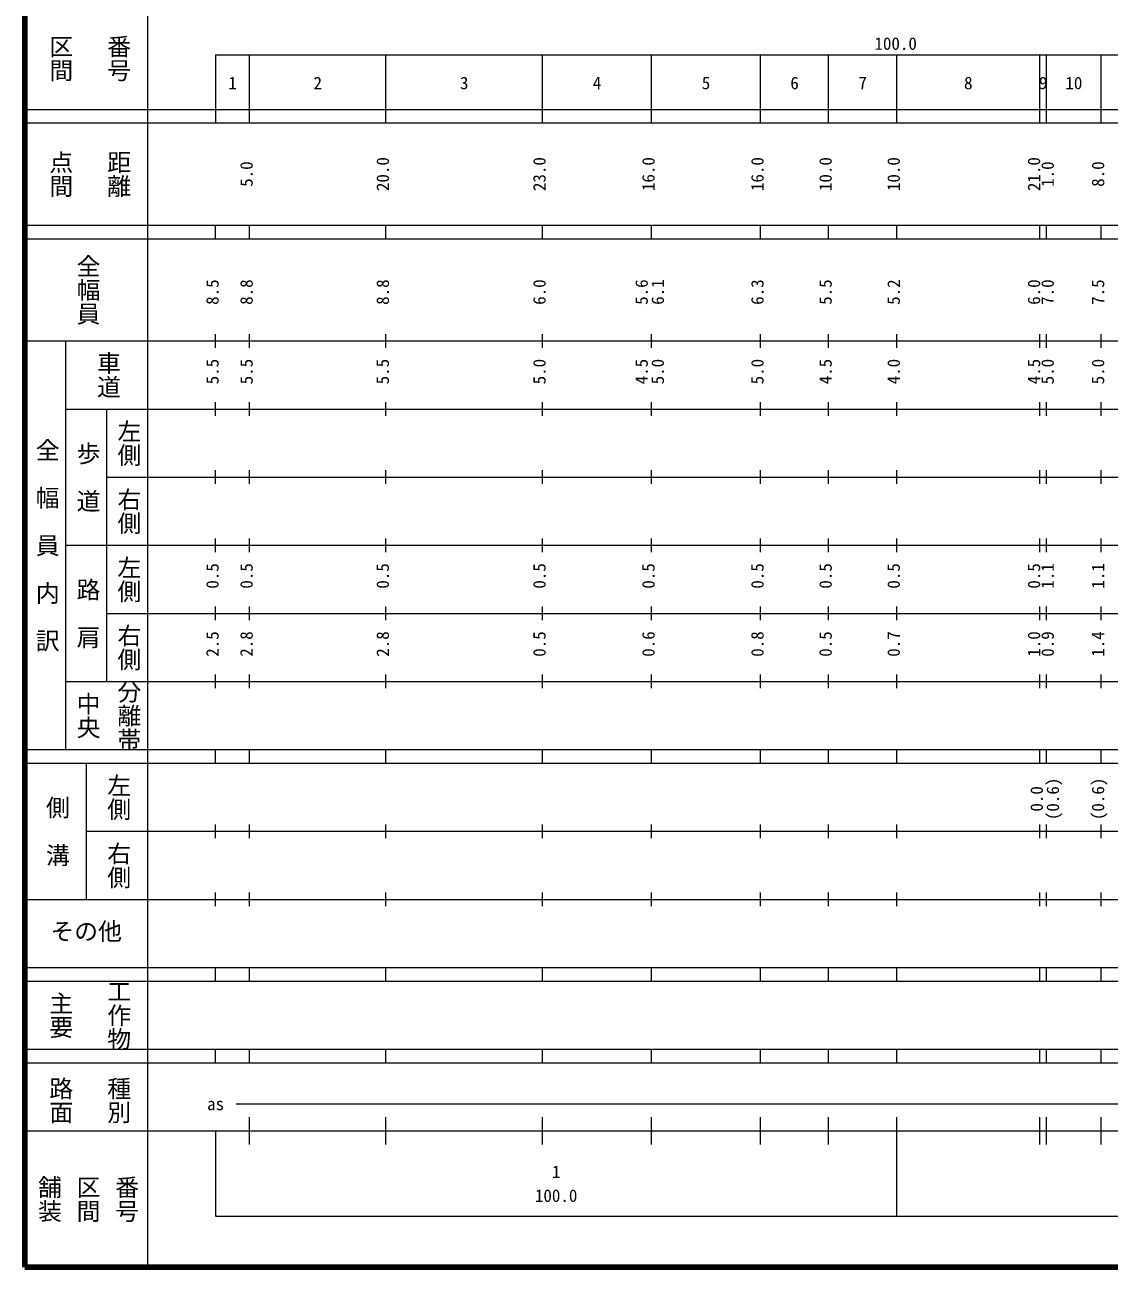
# Model space of a CAD drawing. Units: millimetres on the paper. Extents: x 40 to 680, y 20 to 380.
# Drawn here: x 40 to 199.2, y 20 to 202.4 of the extents above; entities that cross this region are included whole.
import ezdxf
from ezdxf.enums import TextEntityAlignment as Align

# ---------------------------------------------------------------- set-up
doc = ezdxf.new("R2010")
doc.units = ezdxf.units.MM
doc.layers.add('M-TTL', color=2, linetype='Continuous', lineweight=140)
doc.layers.add('M-TTL-BAND', color=7, linetype='Continuous', lineweight=13)
doc.styles.add('@ＭＳ ゴシック', font='')
doc.styles.add('ＭＳ ゴシック', font='')
doc.styles.get('@ＭＳ ゴシック').set_extended_font_data('@MS Gothic')
doc.styles.get('ＭＳ ゴシック').set_extended_font_data('MS Gothic')

msp = doc.modelspace()

# ---------------------------------------------------------------- linework, layer by layer
at = {"layer": 'M-TTL'}
for p, q in [((40, 380), (40, 20)), ((40, 20), (680, 20))]:
    msp.add_line(p, q, dxfattribs=at)
at = {"layer": 'M-TTL-BAND'}
for p, q in [((58, 370), (58, 20)), ((68, 198), (579, 198)), ((68, 198), (68, 188)), ((73, 188), (73, 198)), ((93, 188), (93, 198)), ((116, 188), (116, 198)), ((132, 188), (132, 198)), ((148, 188), (148, 198)), ((158, 188), (158, 198)), ((168, 188), (168, 198)), ((189, 188), (189, 198)), ((190, 188), (190, 198)), ((198, 188), (198, 198)), ((40, 190), (579, 190)), ((40, 188), (579, 188)), ((40, 173), (579, 173)), ((68, 171), (68, 173)), ((73, 171), (73, 173)), ((93, 171), (93, 173)), ((116, 171), (116, 173)), ((132, 171), (132, 173)), ((148, 171), (148, 173)), ((158, 171), (158, 173)), ((168, 171), (168, 173)), ((189, 171), (189, 173)), ((190, 171), (190, 173)), ((198, 171), (198, 173)), ((40, 171), (579, 171)), ((68, 155), (68, 157)), ((73, 155), (73, 157)), ((93, 155), (93, 157)), ((116, 155), (116, 157)), ((132, 155), (132, 157)), ((148, 155), (148, 157)), ((158, 155), (158, 157)), ((168, 155), (168, 157)), ((189, 155), (189, 157)), ((190, 155), (190, 157)), ((198, 155), (198, 157)), ((40, 156), (579, 156)), ((46, 96), (46, 156)), ((46, 146), (579, 146)), ((52, 146), (52, 106)), ((68, 145), (68, 147)), ((73, 145), (73, 147)), ((93, 145), (93, 147)), ((116, 145), (116, 147)), ((132, 145), (132, 147)), ((148, 145), (148, 147)), ((158, 145), (158, 147)), ((168, 145), (168, 147)), ((189, 145), (189, 147)), ((190, 145), (190, 147)), ((198, 145), (198, 147)), ((68, 135), (68, 137)), ((73, 135), (73, 137)), ((93, 135), (93, 137)), ((116, 135), (116, 137)), ((132, 135), (132, 137)), ((148, 135), (148, 137)), ((158, 135), (158, 137)), ((168, 135), (168, 137)), ((189, 135), (189, 137)), ((190, 135), (190, 137)), ((198, 135), (198, 137)), ((52, 136), (579, 136)), ((46, 126), (579, 126)), ((68, 125), (68, 127)), ((73, 125), (73, 127)), ((93, 125), (93, 127)), ((116, 125), (116, 127)), ((132, 125), (132, 127)), ((148, 125), (148, 127)), ((158, 125), (158, 127)), ((168, 125), (168, 127)), ((189, 125), (189, 127)), ((190, 125), (190, 127)), ((198, 125), (198, 127)), ((68, 115), (68, 117)), ((73, 115), (73, 117)), ((93, 115), (93, 117)), ((116, 115), (116, 117)), ((132, 115), (132, 117)), ((148, 115), (148, 117)), ((158, 115), (158, 117)), ((168, 115), (168, 117)), ((189, 115), (189, 117)), ((190, 115), (190, 117)), ((198, 115), (198, 117)), ((52, 116), (579, 116)), ((46, 106), (579, 106)), ((68, 105), (68, 107)), ((73, 105), (73, 107)), ((93, 105), (93, 107)), ((116, 105), (116, 107)), ((132, 105), (132, 107)), ((148, 105), (148, 107)), ((158, 105), (158, 107)), ((168, 105), (168, 107)), ((189, 105), (189, 107)), ((190, 105), (190, 107)), ((198, 105), (198, 107)), ((40, 96), (579, 96)), ((68, 94), (68, 96)), ((73, 94), (73, 96)), ((93, 94), (93, 96)), ((116, 94), (116, 96)), ((132, 94), (132, 96)), ((148, 94), (148, 96)), ((158, 94), (158, 96)), ((168, 94), (168, 96)), ((189, 94), (189, 96)), ((190, 94), (190, 96)), ((198, 94), (198, 96)), ((40, 94), (579, 94)), ((49, 94), (49, 74)), ((49, 84), (579, 84)), ((68, 83), (68, 85)), ((73, 83), (73, 85)), ((93, 83), (93, 85)), ((116, 83), (116, 85)), ((132, 83), (132, 85)), ((148, 83), (148, 85)), ((158, 83), (158, 85)), ((168, 83), (168, 85)), ((189, 83), (189, 85)), ((190, 83), (190, 85)), ((198, 83), (198, 85)), ((68, 73), (68, 75)), ((73, 73), (73, 75)), ((93, 73), (93, 75)), ((116, 73), (116, 75)), ((132, 73), (132, 75)), ((148, 73), (148, 75)), ((158, 73), (158, 75)), ((168, 73), (168, 75)), ((189, 73), (189, 75)), ((190, 73), (190, 75)), ((198, 73), (198, 75)), ((40, 74), (579, 74)), ((40, 64), (579, 64)), ((68, 62), (68, 64)), ((73, 62), (73, 64)), ((93, 62), (93, 64)), ((116, 62), (116, 64)), ((132, 62), (132, 64)), ((148, 62), (148, 64)), ((158, 62), (158, 64)), ((168, 62), (168, 64)), ((189, 62), (189, 64)), ((190, 62), (190, 64)), ((198, 62), (198, 64)), ((40, 62), (579, 62)), ((40, 52), (579, 52)), ((68, 50), (68, 52)), ((73, 50), (73, 52)), ((93, 50), (93, 52)), ((116, 50), (116, 52)), ((132, 50), (132, 52)), ((148, 50), (148, 52)), ((158, 50), (158, 52)), ((168, 50), (168, 52)), ((189, 50), (189, 52)), ((190, 50), (190, 52)), ((198, 50), (198, 52)), ((40, 50), (579, 50)), ((71, 44), (565, 44)), ((73, 38), (73, 42)), ((93, 38), (93, 42)), ((116, 38), (116, 42)), ((132, 38), (132, 42)), ((148, 38), (148, 42)), ((158, 38), (158, 42)), ((168, 27.5), (168, 42)), ((189, 38), (189, 42)), ((190, 38), (190, 42)), ((198, 38), (198, 42)), ((40, 40), (579, 40)), ((68, 40), (68, 27.5)), ((68, 27.5), (579, 27.5))]:
    msp.add_line(p, q, dxfattribs=at)

# ---------------------------------------------------------------- texts
for s, height, rotation, style, p in [('番号', 2.566, 270, '@ＭＳ ゴシック', (51.75, 201)), ('区間', 2.566, 270, '@ＭＳ ゴシック', (43.25, 201)), ('点間', 2.566, 270, '@ＭＳ ゴシック', (43.25, 184)), ('距離', 2.566, 270, '@ＭＳ ゴシック', (51.75, 184)), ('20.0', 1.833, 90, 'ＭＳ ゴシック', (94, 178)), ('23.0', 1.833, 90, 'ＭＳ ゴシック', (117, 178)), ('16.0', 1.833, 90, 'ＭＳ ゴシック', (133, 178)), ('16.0', 1.833, 90, 'ＭＳ ゴシック', (149, 178)), ('10.0', 1.833, 90, 'ＭＳ ゴシック', (159, 178)), ('10.0', 1.833, 90, 'ＭＳ ゴシック', (169, 178)), ('21.0', 1.833, 90, 'ＭＳ ゴシック', (189.6, 178)), ('5.0', 1.833, 90, 'ＭＳ ゴシック', (74, 178.625)), ('1.0', 1.833, 90, 'ＭＳ ゴシック', (191.6, 178.625)), ('8.0', 1.833, 90, 'ＭＳ ゴシック', (199, 178.625)), ('全幅員', 2.566, 270, '@ＭＳ ゴシック', (47.25, 168.75)), ('8.5', 1.833, 90, 'ＭＳ ゴシック', (69, 161.299)), ('8.8', 1.833, 90, 'ＭＳ ゴシック', (74, 161.299)), ('8.8', 1.833, 90, 'ＭＳ ゴシック', (94, 161.299)), ('6.0', 1.833, 90, 'ＭＳ ゴシック', (117, 161.299)), ('5.6', 1.833, 90, 'ＭＳ ゴシック', (132, 161.299)), ('6.1', 1.833, 90, 'ＭＳ ゴシック', (134.37, 161.299)), ('6.3', 1.833, 90, 'ＭＳ ゴシック', (149, 161.299)), ('5.5', 1.833, 90, 'ＭＳ ゴシック', (159, 161.299)), ('5.2', 1.833, 90, 'ＭＳ ゴシック', (169, 161.299)), ('6.0', 1.833, 90, 'ＭＳ ゴシック', (189.6, 161.299)), ('7.0', 1.833, 90, 'ＭＳ ゴシック', (191.6, 161.299)), ('7.5', 1.833, 90, 'ＭＳ ゴシック', (199, 161.299)), ('車道', 2.566, 270, '@ＭＳ ゴシック', (50.25, 154.5)), ('5.0', 1.833, 90, 'ＭＳ ゴシック', (117, 149.625)), ('5.0', 1.833, 90, 'ＭＳ ゴシック', (134.37, 149.625)), ('5.0', 1.833, 90, 'ＭＳ ゴシック', (149, 149.625)), ('4.0', 1.833, 90, 'ＭＳ ゴシック', (169, 149.625)), ('5.0', 1.833, 90, 'ＭＳ ゴシック', (191.6, 149.625)), ('5.0', 1.833, 90, 'ＭＳ ゴシック', (199, 149.625)), ('5.5', 1.833, 90, 'ＭＳ ゴシック', (69, 149.625)), ('5.5', 1.833, 90, 'ＭＳ ゴシック', (74, 149.625)), ('5.5', 1.833, 90, 'ＭＳ ゴシック', (94, 149.625)), ('4.5', 1.833, 90, 'ＭＳ ゴシック', (132, 149.625)), ('4.5', 1.833, 90, 'ＭＳ ゴシック', (159, 149.625)), ('4.5', 1.833, 90, 'ＭＳ ゴシック', (189.6, 149.625)), ('左側', 2.566, 270, '@ＭＳ ゴシック', (53.25, 144.5)), ('全\u3000幅\u3000員\u3000内\u3000訳', 2.566, 270, '@ＭＳ ゴシック', (41.25, 141.75)), ('歩\u3000道', 2.566, 270, '@ＭＳ ゴシック', (47.25, 141.25)), ('右側', 2.566, 270, '@ＭＳ ゴシック', (53.25, 134.5)), ('左側', 2.566, 270, '@ＭＳ ゴシック', (53.25, 124.5)), ('0.5', 1.833, 90, 'ＭＳ ゴシック', (69, 119.625)), ('0.5', 1.833, 90, 'ＭＳ ゴシック', (74, 119.625)), ('0.5', 1.833, 90, 'ＭＳ ゴシック', (94, 119.625)), ('0.5', 1.833, 90, 'ＭＳ ゴシック', (117, 119.625)), ('0.5', 1.833, 90, 'ＭＳ ゴシック', (133, 119.625)), ('0.5', 1.833, 90, 'ＭＳ ゴシック', (149, 119.625)), ('0.5', 1.833, 90, 'ＭＳ ゴシック', (159, 119.625)), ('0.5', 1.833, 90, 'ＭＳ ゴシック', (169, 119.625)), ('0.5', 1.833, 90, 'ＭＳ ゴシック', (189.6, 119.625)), ('1.1', 1.833, 90, 'ＭＳ ゴシック', (191.6, 119.625)), ('1.1', 1.833, 90, 'ＭＳ ゴシック', (199, 119.625)), ('路\u3000肩', 2.566, 270, '@ＭＳ ゴシック', (47.25, 121.25)), ('右側', 2.566, 270, '@ＭＳ ゴシック', (53.25, 114.5)), ('2.5', 1.833, 90, 'ＭＳ ゴシック', (69, 109.625)), ('2.8', 1.833, 90, 'ＭＳ ゴシック', (74, 109.625)), ('2.8', 1.833, 90, 'ＭＳ ゴシック', (94, 109.625)), ('0.5', 1.833, 90, 'ＭＳ ゴシック', (117, 109.625)), ('0.6', 1.833, 90, 'ＭＳ ゴシック', (133, 109.625)), ('0.8', 1.833, 90, 'ＭＳ ゴシック', (149, 109.625)), ('0.5', 1.833, 90, 'ＭＳ ゴシック', (159, 109.625)), ('0.7', 1.833, 90, 'ＭＳ ゴシック', (169, 109.625)), ('1.0', 1.833, 90, 'ＭＳ ゴシック', (189.6, 109.625)), ('0.9', 1.833, 90, 'ＭＳ ゴシック', (191.6, 109.625)), ('1.4', 1.833, 90, 'ＭＳ ゴシック', (199, 109.625)), ('分離帯', 2.566, 270, '@ＭＳ ゴシック', (53.25, 106.25)), ('中央', 2.566, 270, '@ＭＳ ゴシック', (47.25, 104.5)), ('左側', 2.566, 270, '@ＭＳ ゴシック', (51.75, 92.5)), ('(0.6)', 1.833, 90, 'ＭＳ ゴシック', (192.37, 85.639)), ('(0.6)', 1.833, 90, 'ＭＳ ゴシック', (199, 85.639)), ('0.0', 1.833, 90, 'ＭＳ ゴシック', (190, 86.889)), ('側\u3000溝', 2.566, 270, '@ＭＳ ゴシック', (42.75, 89.25)), ('右側', 2.566, 270, '@ＭＳ ゴシック', (51.75, 82.5)), ('主要', 2.566, 270, '@ＭＳ ゴシック', (43.25, 60.5)), ('工作物', 2.566, 270, '@ＭＳ ゴシック', (51.75, 62.25)), ('路面', 2.566, 270, '@ＭＳ ゴシック', (43.25, 48)), ('種別', 2.566, 270, '@ＭＳ ゴシック', (51.75, 48)), ('舗装', 2.566, 270, '@ＭＳ ゴシック', (41.583, 33.5)), ('区間', 2.566, 270, '@ＭＳ ゴシック', (47.25, 33.5)), ('番号', 2.566, 270, '@ＭＳ ゴシック', (52.917, 33.5))]:
    msp.add_text(s, height=height, rotation=rotation, dxfattribs=dict(at, style=style)).set_placement(p, align=Align.BOTTOM_LEFT)
at = {"layer": 'M-TTL-BAND', "style": 'ＭＳ ゴシック'}
for s, height, p in [('100.0', 1.833, (164.719, 198.195)), ('1', 1.833, (69.875, 192.405)), ('2', 1.833, (82.375, 192.405)), ('3', 1.833, (103.875, 192.405)), ('4', 1.833, (123.375, 192.405)), ('5', 1.833, (139.375, 192.405)), ('6', 1.833, (152.375, 192.405)), ('7', 1.833, (162.375, 192.405)), ('8', 1.833, (177.875, 192.405)), ('9', 1.833, (188.875, 192.405)), ('10', 1.833, (192.75, 192.405)), ('その他', 2.566, (43.75, 67.25)), ('as', 1.833, (66.75, 42.5)), ('1', 1.833, (117.375, 32.523)), ('100.0', 1.833, (114.875, 29.033))]:
    msp.add_text(s, height=height, dxfattribs=at).set_placement(p, align=Align.BOTTOM_LEFT)

doc.saveas('drawing.dxf')
